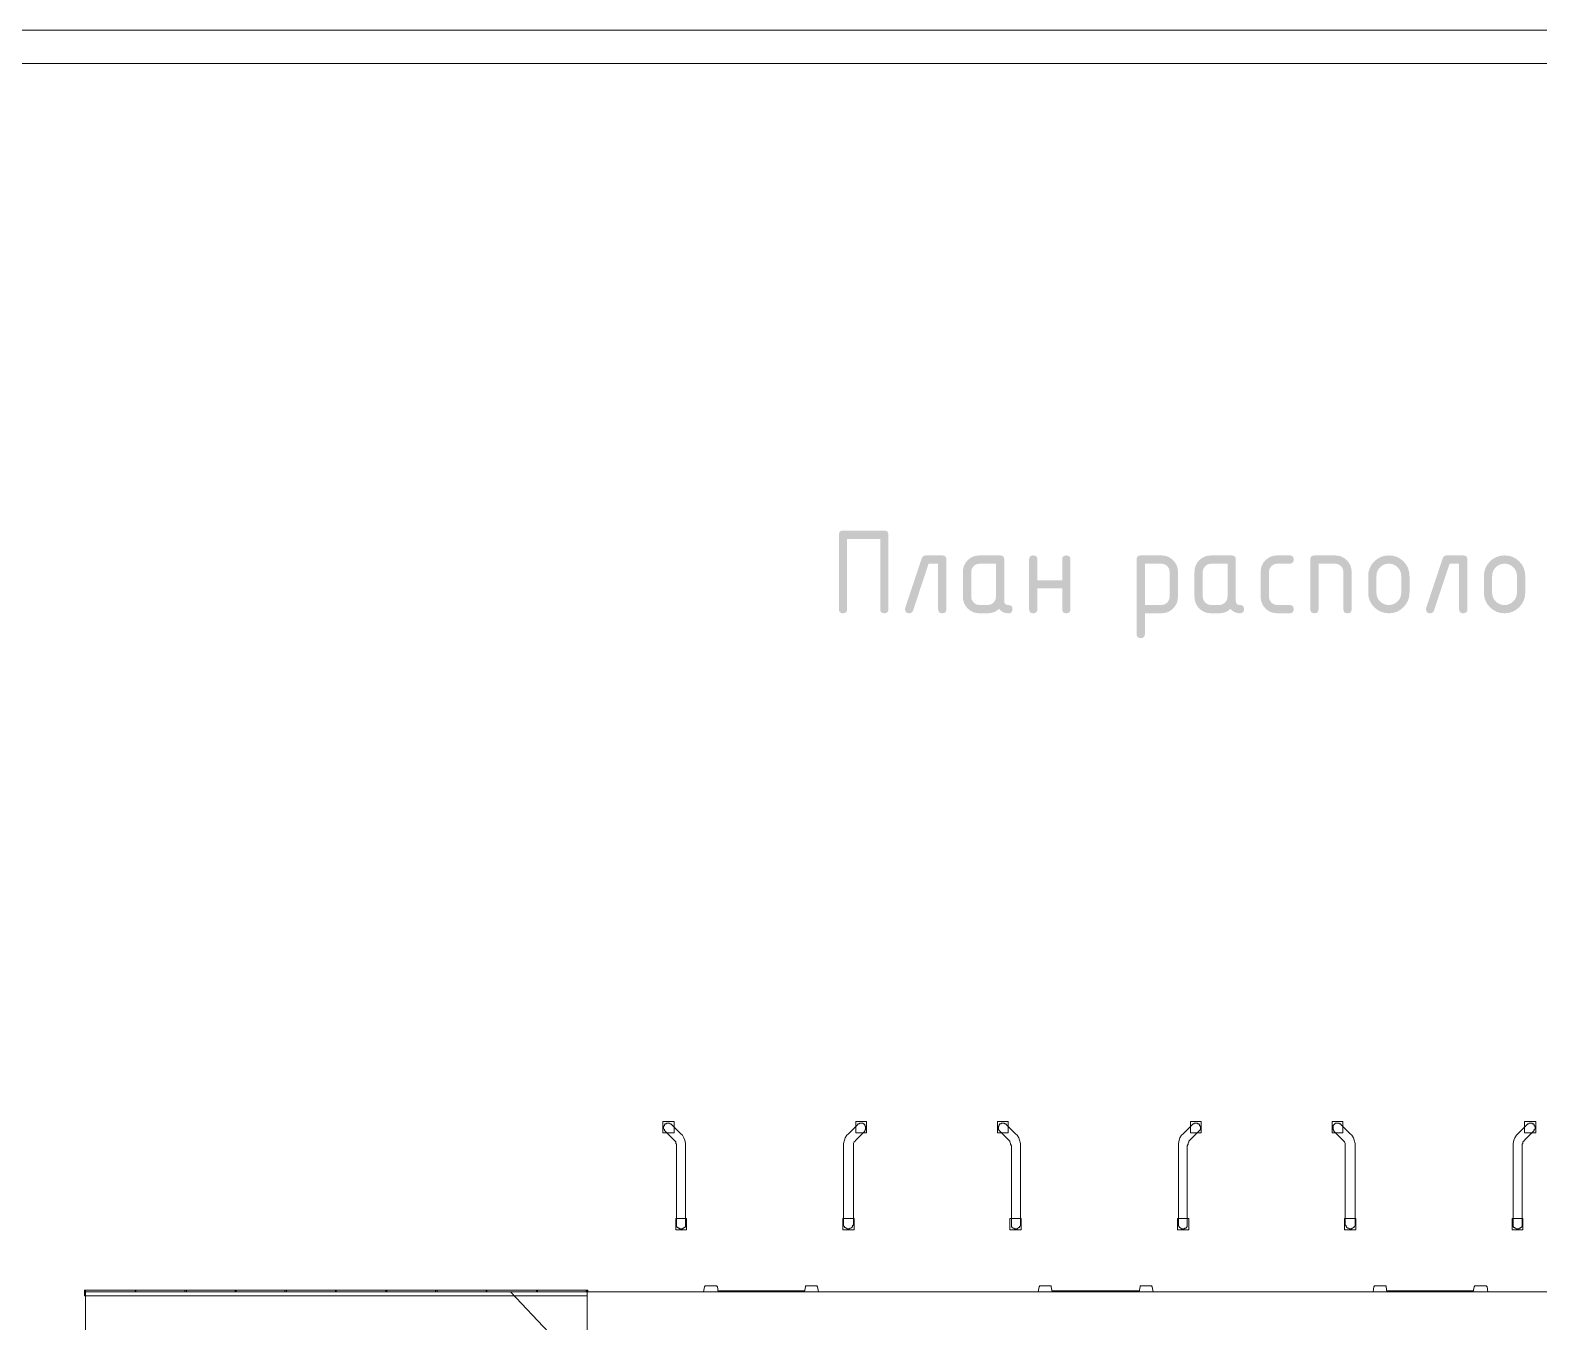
# Model space of a CAD drawing. Header units: millimetres. Extents: x 0 to 420, y 0 to 297.
# Drawn here: x 84.1 to 162.5, y 229.8 to 296.9 of the extents above; entities that cross this region are included whole.
import ezdxf

# ---------------------------------------------------------------- set-up
doc = ezdxf.new("R2010")
doc.units = ezdxf.units.MM

msp = doc.modelspace()

# ---------------------------------------------------------------- hatches: boundary and pattern name
for points in [[(126.332039, 270.912607), (128.481227, 270.912607), (128.574959, 270.899171), (128.641975, 270.858863), (128.682222, 270.791684), (128.69565, 270.697633), (128.69565, 266.830306), (128.682222, 266.736255), (128.641975, 266.669076), (128.574959, 266.628768), (128.481227, 266.615332), (128.387176, 266.628768), (128.319996, 266.669076), (128.279689, 266.736255), (128.266253, 266.830306), (128.266253, 270.48321), (126.547012, 270.48321), (126.547012, 266.830306), (126.533577, 266.736255), (126.493269, 266.669076), (126.42609, 266.628768), (126.332039, 266.615332), (126.238074, 266.628768), (126.171084, 266.669076), (126.130966, 266.736255), (126.117616, 266.830306), (126.117616, 270.697633), (126.130966, 270.791684), (126.171084, 270.858863), (126.238074, 270.899171)], [(130.632605, 269.623314), (131.491949, 269.623314), (131.586, 269.609887), (131.65318, 269.569639), (131.693487, 269.502624), (131.706923, 269.408891), (131.706923, 266.830306), (131.693487, 266.736255), (131.65318, 266.669076), (131.586, 266.628768), (131.491949, 266.615332), (131.397898, 266.628768), (131.330719, 266.669076), (131.290411, 266.736255), (131.276975, 266.830306), (131.276975, 269.193917), (130.785291, 269.193917), (129.975005, 266.761956), (129.943784, 266.697653), (129.899695, 266.65185), (129.842687, 266.624445), (129.772709, 266.615332), (129.678744, 266.628975), (129.611754, 266.669903), (129.571636, 266.738115), (129.558286, 266.833614), (129.567657, 266.898657), (130.417631, 269.447476), (130.452771, 269.52425), (130.500313, 269.579217), (130.560258, 269.612273)], [(136.435606, 267.904625), (136.435606, 266.830306), (136.42217, 266.736255), (136.381862, 266.669076), (136.314683, 266.628768), (136.220632, 266.615332), (136.126667, 266.628768), (136.059677, 266.669076), (136.019559, 266.736255), (136.006209, 266.830306), (136.006209, 269.408891), (136.019559, 269.502624), (136.059677, 269.569639), (136.126667, 269.609887), (136.220632, 269.623314), (136.314683, 269.609887), (136.381862, 269.569639), (136.42217, 269.502624), (136.435606, 269.408891), (136.435606, 268.334573), (137.724898, 268.334573), (137.724898, 269.408891), (137.738334, 269.502624), (137.778642, 269.569639), (137.845821, 269.609887), (137.939872, 269.623314), (138.033923, 269.609887), (138.101102, 269.569639), (138.14141, 269.502624), (138.154846, 269.408891), (138.154846, 266.830306), (138.14141, 266.736255), (138.101102, 266.669076), (138.033923, 266.628768), (137.939872, 266.615332), (137.845821, 266.628768), (137.778642, 266.669076), (137.738334, 266.736255), (137.724898, 266.830306), (137.724898, 267.904625)], [(148.471283, 268.763969), (148.471283, 267.474677), (148.502841, 267.310966), (148.598063, 267.17206), (148.737452, 267.076837), (148.901231, 267.04528), (149.545602, 267.04528), (149.639653, 267.031844), (149.706833, 266.991537), (149.74714, 266.924357), (149.760576, 266.830306), (149.74714, 266.736255), (149.706833, 266.669076), (149.639653, 266.628768), (149.545602, 266.615332), (148.901231, 266.615332), (148.72728, 266.630852), (148.567539, 266.677482), (148.421958, 266.755324), (148.290485, 266.864482), (148.181646, 266.995946), (148.103967, 267.141467), (148.057398, 267.301044), (148.041887, 267.474677), (148.041887, 268.763969), (148.057398, 268.937602), (148.103967, 269.097179), (148.181646, 269.2427), (148.290485, 269.374165), (148.421958, 269.48309), (148.567539, 269.560958), (148.72728, 269.607716), (148.901231, 269.623314), (149.545602, 269.623314), (149.639653, 269.609887), (149.706833, 269.569639), (149.74714, 269.502624), (149.760576, 269.408891), (149.74714, 269.31484), (149.706833, 269.247661), (149.639653, 269.207353), (149.545602, 269.193917), (148.901231, 269.193917), (148.735385, 269.162498), (148.596409, 269.06824), (148.502427, 268.929334)], [(150.622389, 266.830306), (150.622389, 269.408891), (150.635739, 269.502624), (150.675857, 269.569639), (150.742847, 269.609887), (150.836812, 269.623314), (151.911682, 269.623314), (152.083661, 269.607613), (152.242411, 269.560544), (152.387932, 269.48216), (152.520224, 269.372511), (152.629872, 269.240529), (152.708257, 269.095112), (152.755326, 268.936259), (152.771027, 268.763969), (152.771027, 266.830306), (152.757591, 266.736255), (152.717283, 266.669076), (152.650104, 266.628768), (152.556053, 266.615332), (152.462002, 266.628768), (152.394822, 266.669076), (152.354515, 266.736255), (152.341079, 266.830306), (152.341079, 268.763969), (152.310073, 268.931401), (152.217055, 269.069894), (152.078838, 269.162911), (151.911682, 269.193917), (151.051786, 269.193917), (151.051786, 266.830306), (151.03835, 266.736255), (150.998043, 266.669076), (150.930863, 266.628768), (150.836812, 266.615332), (150.742847, 266.628768), (150.675857, 266.669076), (150.635739, 266.736255)], [(157.711213, 269.623314), (158.570558, 269.623314), (158.664609, 269.609887), (158.731788, 269.569639), (158.772096, 269.502624), (158.785532, 269.408891), (158.785532, 266.830306), (158.772096, 266.736255), (158.731788, 266.669076), (158.664609, 266.628768), (158.570558, 266.615332), (158.476507, 266.628768), (158.409327, 266.669076), (158.36902, 266.736255), (158.355584, 266.830306), (158.355584, 269.193917), (157.8639, 269.193917), (157.053613, 266.761956), (157.022392, 266.697653), (156.978303, 266.65185), (156.921296, 266.624445), (156.851317, 266.615332), (156.757352, 266.628975), (156.690362, 266.669903), (156.650244, 266.738115), (156.636894, 266.833614), (156.646265, 266.898657), (157.496239, 269.447476), (157.531379, 269.52425), (157.578921, 269.579217), (157.638866, 269.612273)]]:
    msp.add_hatch(color=7).paths.add_polyline_path(points, flags=0)
h = msp.add_hatch(color=7)
h.paths.add_polyline_path([(134.284228, 269.193917), (133.424883, 269.193917), (133.259036, 269.162498), (133.120061, 269.06824), (133.026079, 268.929334), (132.994935, 268.763969), (132.994935, 267.474677), (133.026492, 267.310966), (133.121715, 267.17206), (133.261103, 267.076837), (133.424883, 267.04528), (133.854831, 267.04528), (134.01992, 267.076424), (134.158551, 267.170406), (134.252809, 267.308899), (134.284228, 267.474677)], flags=0)
h.paths.add_polyline_path([(135.143572, 266.830306), (135.130145, 266.736255), (135.089898, 266.669076), (135.022882, 266.628768), (134.92915, 266.615332), (134.785894, 266.629509), (134.656229, 266.672107), (134.540104, 266.743231), (134.437466, 266.842984), (134.31178, 266.743231), (134.172813, 266.672107), (134.020514, 266.629509), (133.854831, 266.615332), (133.424883, 266.615332), (133.250932, 266.630852), (133.091191, 266.677482), (132.94561, 266.755324), (132.814137, 266.864482), (132.705297, 266.995946), (132.627619, 267.141467), (132.58105, 267.301044), (132.565539, 267.474677), (132.565539, 268.763969), (132.58105, 268.937602), (132.627619, 269.097179), (132.705297, 269.2427), (132.814137, 269.374165), (132.94561, 269.48309), (133.091191, 269.560958), (133.250932, 269.607716), (133.424883, 269.623314), (134.499202, 269.623314), (134.593253, 269.609887), (134.660432, 269.569639), (134.70074, 269.502624), (134.714176, 269.408891), (134.714176, 267.259703), (134.727525, 267.165738), (134.767644, 267.098748), (134.834633, 267.05863), (134.928598, 267.04528), (135.02265, 267.031844), (135.089829, 266.991537), (135.130137, 266.924357)], flags=0)
h = msp.add_hatch(color=7)
h.paths.add_polyline_path([(141.593964, 269.408891), (141.607314, 269.502624), (141.647432, 269.569639), (141.714422, 269.609887), (141.808387, 269.623314), (142.883257, 269.623314), (143.056579, 269.607716), (143.216053, 269.560958), (143.361677, 269.48309), (143.493452, 269.374165), (143.602377, 269.2427), (143.680245, 269.097179), (143.727003, 268.937602), (143.742601, 268.763969), (143.742601, 267.474677), (143.727003, 267.302388), (143.680245, 267.143534), (143.602377, 266.998117), (143.493452, 266.866135), (143.361677, 266.756254), (143.216053, 266.677895), (143.056579, 266.630956), (142.883257, 266.615332), (142.023361, 266.615332), (142.023361, 265.541014), (142.009925, 265.446963), (141.969617, 265.379783), (141.902438, 265.339476), (141.808387, 265.32604), (141.714422, 265.339476), (141.647432, 265.379783), (141.607314, 265.446963), (141.593964, 265.541014)], flags=0)
h.paths.add_polyline_path([(142.023361, 269.193917), (142.023361, 267.04528), (142.883257, 267.04528), (143.048346, 267.076424), (143.186976, 267.170406), (143.281234, 267.308899), (143.312653, 267.474677), (143.312653, 268.763969), (143.281647, 268.931401), (143.18863, 269.069894), (143.050413, 269.162911), (142.883257, 269.193917)], flags=0)
h = msp.add_hatch(color=7)
h.paths.add_polyline_path([(146.319906, 269.193917), (145.460561, 269.193917), (145.294714, 269.162498), (145.155739, 269.06824), (145.061757, 268.929334), (145.030613, 268.763969), (145.030613, 267.474677), (145.06217, 267.310966), (145.157393, 267.17206), (145.296781, 267.076837), (145.460561, 267.04528), (145.890509, 267.04528), (146.055598, 267.076424), (146.194229, 267.170406), (146.288486, 267.308899), (146.319906, 267.474677)], flags=0)
h.paths.add_polyline_path([(147.17925, 266.830306), (147.165823, 266.736255), (147.125576, 266.669076), (147.05856, 266.628768), (146.964828, 266.615332), (146.821572, 266.629509), (146.691907, 266.672107), (146.575782, 266.743231), (146.473144, 266.842984), (146.347458, 266.743231), (146.208491, 266.672107), (146.056192, 266.629509), (145.890509, 266.615332), (145.460561, 266.615332), (145.28661, 266.630852), (145.126869, 266.677482), (144.981288, 266.755324), (144.849815, 266.864482), (144.740975, 266.995946), (144.663297, 267.141467), (144.616728, 267.301044), (144.601217, 267.474677), (144.601217, 268.763969), (144.616728, 268.937602), (144.663297, 269.097179), (144.740975, 269.2427), (144.849815, 269.374165), (144.981288, 269.48309), (145.126869, 269.560958), (145.28661, 269.607716), (145.460561, 269.623314), (146.53488, 269.623314), (146.628931, 269.609887), (146.69611, 269.569639), (146.736418, 269.502624), (146.749854, 269.408891), (146.749854, 267.259703), (146.763203, 267.165738), (146.803322, 267.098748), (146.870311, 267.05863), (146.964276, 267.04528), (147.058328, 267.031844), (147.125507, 266.991537), (147.165814, 266.924357)], flags=0)
h = msp.add_hatch(color=7)
h.paths.add_polyline_path([(153.629642, 267.689651), (153.629642, 268.548995), (153.649279, 268.763651), (153.70819, 268.961925), (153.806375, 269.143765), (153.943835, 269.309121), (154.109113, 269.446581), (154.290825, 269.544766), (154.489073, 269.603677), (154.703961, 269.623314), (154.921303, 269.603884), (155.121024, 269.545593), (155.303071, 269.448441), (155.467394, 269.312429), (155.603406, 269.148106), (155.700558, 268.966059), (155.758849, 268.766338), (155.778279, 268.548995), (155.778279, 267.689651), (155.758642, 267.474763), (155.699731, 267.276515), (155.601546, 267.094803), (155.464086, 266.929525), (155.29873, 266.792066), (155.11689, 266.69388), (154.918616, 266.634969), (154.703961, 266.615332), (154.489073, 266.634969), (154.290825, 266.69388), (154.109113, 266.792066), (153.943835, 266.929525), (153.806375, 267.094803), (153.70819, 267.276515), (153.649279, 267.474763)], flags=0)
h.paths.add_polyline_path([(155.348331, 267.689651), (155.348331, 268.548995), (155.336463, 268.677661), (155.300927, 268.79656), (155.241826, 268.90564), (155.159264, 269.00485), (155.060063, 269.087412), (154.951043, 269.146513), (154.832308, 269.182049), (154.703961, 269.193917), (154.574976, 269.182049), (154.455914, 269.146513), (154.346773, 269.087412), (154.247554, 269.00485), (154.165079, 268.90564), (154.106168, 268.79656), (154.070821, 268.677661), (154.059039, 268.548995), (154.059039, 267.689651), (154.070718, 267.559642), (154.105754, 267.440019), (154.164149, 267.330836), (154.245901, 267.232142), (154.344603, 267.15039), (154.453847, 267.091996), (154.573633, 267.056959), (154.703961, 267.04528), (154.832308, 267.057062), (154.951043, 267.092409), (155.060063, 267.15132), (155.159264, 267.233796), (155.241826, 267.333006), (155.300927, 267.442086), (155.336463, 267.560985)], flags=0)
h = msp.add_hatch(color=7)
h.paths.add_polyline_path([(159.644147, 267.689651), (159.644147, 268.548995), (159.663784, 268.763651), (159.722695, 268.961925), (159.82088, 269.143765), (159.95834, 269.309121), (160.123618, 269.446581), (160.30533, 269.544766), (160.503578, 269.603677), (160.718466, 269.623314), (160.935808, 269.603884), (161.135529, 269.545593), (161.317576, 269.448441), (161.481899, 269.312429), (161.617911, 269.148106), (161.715063, 268.966059), (161.773354, 268.766338), (161.792784, 268.548995), (161.792784, 267.689651), (161.773147, 267.474763), (161.714236, 267.276515), (161.616051, 267.094803), (161.478591, 266.929525), (161.313235, 266.792066), (161.131395, 266.69388), (160.933121, 266.634969), (160.718466, 266.615332), (160.503578, 266.634969), (160.30533, 266.69388), (160.123618, 266.792066), (159.95834, 266.929525), (159.82088, 267.094803), (159.722695, 267.276515), (159.663784, 267.474763)], flags=0)
h.paths.add_polyline_path([(161.362836, 267.689651), (161.362836, 268.548995), (161.350968, 268.677661), (161.315432, 268.79656), (161.256331, 268.90564), (161.173769, 269.00485), (161.074568, 269.087412), (160.965548, 269.146513), (160.846813, 269.182049), (160.718466, 269.193917), (160.589481, 269.182049), (160.470419, 269.146513), (160.361278, 269.087412), (160.262059, 269.00485), (160.179584, 268.90564), (160.120673, 268.79656), (160.085326, 268.677661), (160.073544, 268.548995), (160.073544, 267.689651), (160.085223, 267.559642), (160.120259, 267.440019), (160.178654, 267.330836), (160.260406, 267.232142), (160.359108, 267.15039), (160.468352, 267.091996), (160.588138, 267.056959), (160.718466, 267.04528), (160.846813, 267.057062), (160.965548, 267.092409), (161.074568, 267.15132), (161.173769, 267.233796), (161.256331, 267.333006), (161.315432, 267.442086), (161.350968, 267.560985)], flags=0)
h = msp.add_hatch(color=252)
h.paths.add_polyline_path([(124.333, 231.394), (119.845667, 231.394), (124.333, 231.351667)], flags=0)
h.paths.add_polyline_path([(119.845667, 231.394), (124.333, 231.351667), (119.845667, 231.351667)], flags=0)
h = msp.add_hatch(color=252)
h.paths.add_polyline_path([(141.732, 231.394), (137.202333, 231.394), (141.732, 231.351667)], flags=0)
h.paths.add_polyline_path([(137.202333, 231.394), (141.732, 231.351667), (137.202333, 231.351667)], flags=0)
h = msp.add_hatch(color=252)
h.paths.add_polyline_path([(159.088667, 231.394), (154.601333, 231.394), (159.088667, 231.351667)], flags=0)
h.paths.add_polyline_path([(154.601333, 231.394), (159.088667, 231.351667), (154.601333, 231.351667)], flags=0)

# ---------------------------------------------------------------- linework, layer by layer
at = {"color": 7, "lineweight": 0}
for points in [[(0.211668, 0), (420.073667, 0), (420.073667, 296.925999), (0.211668, 296.925999)], [(7.239002, 1.735667), (418.338, 1.735667), (418.338, 295.190332), (7.239002, 295.190332)], [(117.559667, 239.606667), (117.559667, 240.199333), (116.967, 240.199333), (116.967, 239.606667)], [(118.152333, 234.865333), (118.152333, 238.929333), (118.152333, 239.056333), (118.11, 239.225667), (118.067667, 239.352667), (117.983, 239.479667), (117.898333, 239.564333), (117.432667, 240.03), (117.390333, 240.072333), (117.348, 240.072333), (117.305667, 240.114667), (117.263333, 240.114667), (117.221, 240.114667), (117.178667, 240.114667), (117.136333, 240.072333), (117.094, 240.072333), (117.051667, 240.03), (117.051667, 239.987667), (117.009333, 239.945333), (117.009333, 239.903), (117.009333, 239.860667), (117.009333, 239.818333), (117.051667, 239.776), (117.051667, 239.733667), (117.094, 239.691333), (117.559667, 239.225667), (117.602, 239.183333), (117.644333, 239.141), (117.644333, 239.056333), (117.686667, 239.014), (117.686667, 238.929333), (117.686667, 234.865333), (117.686667, 234.823), (117.686667, 234.780667), (117.686667, 234.738333), (117.729, 234.696), (117.771333, 234.696), (117.771333, 234.653667), (117.813667, 234.653667), (117.856, 234.611333), (117.898333, 234.611333), (117.940667, 234.611333), (117.983, 234.611333), (118.025333, 234.653667), (118.067667, 234.653667), (118.067667, 234.696), (118.11, 234.696), (118.152333, 234.738333), (118.152333, 234.780667), (118.152333, 234.823)], [(126.365, 234.865333), (126.365, 238.929333), (126.365, 239.056333), (126.407333, 239.225667), (126.449667, 239.352667), (126.534333, 239.479667), (126.619, 239.564333), (127.084667, 240.03), (127.127, 240.072333), (127.169333, 240.072333), (127.211667, 240.114667), (127.254, 240.114667), (127.296333, 240.114667), (127.338667, 240.114667), (127.381, 240.114667), (127.381, 240.072333), (127.423333, 240.072333), (127.465667, 240.03), (127.465667, 239.987667), (127.508, 239.945333), (127.508, 239.903), (127.508, 239.860667), (127.508, 239.818333), (127.508, 239.776), (127.465667, 239.733667), (127.465667, 239.691333), (127, 239.225667), (126.957667, 239.183333), (126.915333, 239.141), (126.873, 239.056333), (126.873, 239.014), (126.873, 238.929333), (126.873, 234.865333), (126.873, 234.823), (126.830667, 234.780667), (126.830667, 234.738333), (126.788333, 234.696), (126.746, 234.653667), (126.703667, 234.653667), (126.661333, 234.611333), (126.619, 234.611333), (126.576667, 234.611333), (126.534333, 234.611333), (126.534333, 234.653667), (126.492, 234.653667), (126.449667, 234.696), (126.407333, 234.696), (126.407333, 234.738333), (126.365, 234.780667), (126.365, 234.823)], [(127, 239.606667), (127, 240.199333), (127.550333, 240.199333), (127.550333, 239.606667)], [(134.916333, 239.606667), (134.916333, 240.199333), (134.366, 240.199333), (134.366, 239.606667)], [(135.551333, 234.865333), (135.551333, 238.929333), (135.551333, 239.056333), (135.509, 239.225667), (135.466667, 239.352667), (135.382, 239.479667), (135.297333, 239.564333), (134.831667, 240.03), (134.789333, 240.072333), (134.747, 240.072333), (134.704667, 240.114667), (134.662333, 240.114667), (134.62, 240.114667), (134.577667, 240.114667), (134.535333, 240.072333), (134.493, 240.072333), (134.450667, 240.03), (134.450667, 239.987667), (134.408333, 239.945333), (134.408333, 239.903), (134.408333, 239.860667), (134.408333, 239.818333), (134.408333, 239.776), (134.450667, 239.733667), (134.493, 239.691333), (134.958667, 239.225667), (135.001, 239.183333), (135.001, 239.141), (135.043333, 239.056333), (135.043333, 239.014), (135.085667, 238.929333), (135.085667, 234.865333), (135.085667, 234.823), (135.085667, 234.780667), (135.085667, 234.738333), (135.128, 234.696), (135.170333, 234.653667), (135.212667, 234.653667), (135.255, 234.611333), (135.297333, 234.611333), (135.339667, 234.611333), (135.382, 234.611333), (135.424333, 234.653667), (135.466667, 234.696), (135.509, 234.696), (135.509, 234.738333), (135.551333, 234.780667), (135.551333, 234.823)], [(143.764, 234.865333), (143.764, 238.929333), (143.764, 239.056333), (143.806333, 239.225667), (143.848667, 239.352667), (143.933333, 239.479667), (144.018, 239.564333), (144.483667, 240.03), (144.526, 240.072333), (144.568333, 240.072333), (144.610667, 240.114667), (144.653, 240.114667), (144.695333, 240.114667), (144.737667, 240.114667), (144.78, 240.072333), (144.822333, 240.072333), (144.864667, 240.03), (144.864667, 239.987667), (144.907, 239.945333), (144.907, 239.903), (144.907, 239.860667), (144.907, 239.818333), (144.907, 239.776), (144.864667, 239.733667), (144.822333, 239.691333), (144.356667, 239.225667), (144.314333, 239.183333), (144.314333, 239.141), (144.272, 239.056333), (144.272, 239.014), (144.229667, 238.929333), (144.229667, 234.865333), (144.229667, 234.823), (144.229667, 234.780667), (144.229667, 234.738333), (144.187333, 234.696), (144.145, 234.653667), (144.102667, 234.653667), (144.060333, 234.611333), (144.018, 234.611333), (143.975667, 234.611333), (143.933333, 234.611333), (143.891, 234.653667), (143.848667, 234.696), (143.806333, 234.696), (143.806333, 234.738333), (143.764, 234.780667), (143.764, 234.823)], [(144.399, 239.606667), (144.399, 240.199333), (144.949333, 240.199333), (144.949333, 239.606667)], [(152.315333, 239.606667), (152.315333, 240.199333), (151.765, 240.199333), (151.765, 239.606667)], [(152.950333, 234.865333), (152.950333, 238.929333), (152.950333, 239.056333), (152.908, 239.225667), (152.865667, 239.352667), (152.781, 239.479667), (152.696333, 239.564333), (152.230667, 240.03), (152.188333, 240.072333), (152.146, 240.072333), (152.103667, 240.114667), (152.061333, 240.114667), (152.019, 240.114667), (151.976667, 240.114667), (151.934333, 240.114667), (151.892, 240.072333), (151.849667, 240.03), (151.807333, 239.987667), (151.807333, 239.945333), (151.807333, 239.903), (151.807333, 239.860667), (151.807333, 239.818333), (151.807333, 239.776), (151.849667, 239.733667), (151.849667, 239.691333), (152.315333, 239.225667), (152.357667, 239.183333), (152.4, 239.141), (152.442333, 239.056333), (152.442333, 239.014), (152.442333, 238.929333), (152.442333, 234.865333), (152.442333, 234.823), (152.484667, 234.780667), (152.484667, 234.738333), (152.527, 234.696), (152.569333, 234.653667), (152.611667, 234.653667), (152.654, 234.611333), (152.696333, 234.611333), (152.738667, 234.611333), (152.781, 234.611333), (152.781, 234.653667), (152.823333, 234.653667), (152.865667, 234.696), (152.908, 234.696), (152.908, 234.738333), (152.950333, 234.780667), (152.950333, 234.823)], [(161.163, 234.865333), (161.163, 238.929333), (161.163, 239.056333), (161.205333, 239.225667), (161.247667, 239.352667), (161.332333, 239.479667), (161.417, 239.564333), (161.882667, 240.03), (161.925, 240.072333), (161.967333, 240.072333), (162.009667, 240.114667), (162.052, 240.114667), (162.094333, 240.114667), (162.136667, 240.114667), (162.179, 240.072333), (162.221333, 240.072333), (162.263667, 240.03), (162.263667, 239.987667), (162.306, 239.945333), (162.306, 239.903), (162.306, 239.860667), (162.306, 239.818333), (162.263667, 239.776), (162.263667, 239.733667), (162.221333, 239.691333), (161.755667, 239.225667), (161.713333, 239.183333), (161.671, 239.141), (161.671, 239.056333), (161.628667, 239.014), (161.628667, 238.929333), (161.628667, 234.865333), (161.628667, 234.823), (161.628667, 234.780667), (161.628667, 234.738333), (161.586333, 234.696), (161.544, 234.696), (161.544, 234.653667), (161.501667, 234.653667), (161.459333, 234.611333), (161.417, 234.611333), (161.374667, 234.611333), (161.332333, 234.611333), (161.29, 234.653667), (161.247667, 234.653667), (161.247667, 234.696), (161.205333, 234.696), (161.163, 234.738333), (161.163, 234.780667), (161.163, 234.823)], [(161.755667, 239.606667), (161.755667, 240.199333), (162.348333, 240.199333), (162.348333, 239.606667)], [(118.194667, 234.569), (118.194667, 235.161667), (117.644333, 235.161667), (117.644333, 234.569)], [(126.322667, 234.569), (126.322667, 235.161667), (126.915333, 235.161667), (126.915333, 234.569)], [(135.593667, 234.569), (135.593667, 235.161667), (135.001, 235.161667), (135.001, 234.569)], [(143.721667, 234.569), (143.721667, 235.161667), (144.314333, 235.161667), (144.314333, 234.569)], [(152.992667, 234.569), (152.992667, 235.161667), (152.4, 235.161667), (152.4, 234.569)], [(161.120667, 234.569), (161.120667, 235.161667), (161.671, 235.161667), (161.671, 234.569)], [(86.952667, 231.436333), (86.910333, 231.436333), (86.910333, 231.394), (86.910333, 231.351667), (86.952667, 231.351667), (86.952667, 231.394)], [(113.03, 231.224667), (113.03, 231.351667), (86.910333, 231.351667), (86.910333, 231.14), (113.03, 231.14)], [(113.03, 231.351667), (86.952667, 231.351667), (86.952667, 231.436333), (113.03, 231.436333), (113.03, 231.351667), (86.952667, 231.351667), (86.952667, 231.436333), (113.03, 231.436333), (113.03, 231.351667), (86.952667, 231.351667), (86.952667, 231.436333), (113.03, 231.436333), (113.03, 231.351667), (86.952667, 231.351667), (86.952667, 231.436333), (113.03, 231.436333), (113.03, 231.351667), (113.03, 231.436333), (86.952667, 231.436333), (86.952667, 231.351667)], [(89.577333, 231.351667), (89.577333, 231.436333), (89.535, 231.436333), (89.535, 231.351667)], [(92.202, 231.351667), (92.202, 231.436333), (92.117333, 231.436333), (92.117333, 231.351667)], [(94.784333, 231.351667), (94.784333, 231.436333), (94.742, 231.436333), (94.742, 231.351667)], [(97.409, 231.351667), (97.409, 231.436333), (97.324333, 231.436333), (97.324333, 231.351667)], [(99.991333, 231.351667), (99.991333, 231.436333), (99.949, 231.436333), (99.949, 231.351667)], [(102.616, 231.351667), (102.616, 231.436333), (102.573667, 231.436333), (102.573667, 231.351667)], [(105.240667, 231.351667), (105.240667, 231.436333), (105.156, 231.436333), (105.156, 231.351667)], [(107.823, 231.351667), (107.823, 231.436333), (107.780667, 231.436333), (107.780667, 231.351667)], [(110.447667, 231.351667), (110.447667, 231.436333), (110.405333, 231.436333), (110.405333, 231.351667)], [(113.03, 231.436333), (112.987667, 231.436333), (112.987667, 231.394), (112.987667, 231.351667), (113.03, 231.351667), (113.072333, 231.351667), (113.072333, 231.394), (113.072333, 231.436333)], [(113.03, 231.351667), (374.65, 231.351667), (374.65, 222.715667), (113.03, 222.715667)], [(119.083667, 231.351667), (119.126, 231.605667), (119.168333, 231.648), (119.761, 231.648), (119.803333, 231.605667), (119.845667, 231.351667)], [(119.845667, 231.394), (120.396, 231.394)], [(120.396, 231.394), (120.988667, 231.394), (120.396, 231.394), (119.845667, 231.394)], [(119.845667, 231.394), (124.333, 231.394), (124.333, 231.351667), (119.845667, 231.351667)], [(120.988667, 231.394), (121.581333, 231.394), (120.988667, 231.394), (120.099667, 231.394), (120.988667, 231.394), (121.581333, 231.394), (120.988667, 231.394), (120.099667, 231.394)], [(121.581333, 231.394), (122.131667, 231.394), (121.581333, 231.394), (120.692333, 231.394)], [(122.131667, 231.394), (122.724333, 231.394), (122.131667, 231.394), (121.285, 231.394)], [(122.724333, 231.394), (123.317, 231.394), (122.724333, 231.394), (121.877667, 231.394)], [(123.317, 231.394), (123.867333, 231.394), (123.317, 231.394), (122.428, 231.394)], [(123.867333, 231.394), (124.333, 231.394), (123.867333, 231.394), (123.020667, 231.394)], [(124.333, 231.394), (124.163667, 231.394), (124.333, 231.394), (123.613333, 231.394)], [(125.052667, 231.351667), (125.010333, 231.605667), (124.968, 231.648), (124.375333, 231.648), (124.375333, 231.605667), (124.333, 231.351667)], [(136.482667, 231.351667), (136.525, 231.605667), (136.567333, 231.648), (137.16, 231.648), (137.16, 231.605667), (137.202333, 231.351667)], [(137.202333, 231.394), (137.795, 231.394)], [(137.795, 231.394), (138.387667, 231.394), (137.795, 231.394), (137.202333, 231.394)], [(137.202333, 231.394), (141.732, 231.394), (141.732, 231.351667), (137.202333, 231.351667)], [(138.387667, 231.394), (138.980333, 231.394), (138.387667, 231.394), (137.498667, 231.394), (138.387667, 231.394), (138.980333, 231.394), (138.387667, 231.394), (137.498667, 231.394)], [(138.980333, 231.394), (139.530667, 231.394), (138.980333, 231.394), (138.091333, 231.394)], [(139.530667, 231.394), (140.123333, 231.394), (139.530667, 231.394), (138.684, 231.394)], [(140.123333, 231.394), (140.716, 231.394), (140.123333, 231.394), (139.234333, 231.394)], [(140.716, 231.394), (141.266333, 231.394), (140.716, 231.394), (139.827, 231.394)], [(141.266333, 231.394), (141.732, 231.394), (141.266333, 231.394), (140.419667, 231.394)], [(141.732, 231.394), (141.562667, 231.394), (141.732, 231.394), (140.97, 231.394)], [(142.451667, 231.351667), (142.409333, 231.605667), (142.367, 231.648), (141.774333, 231.648), (141.774333, 231.605667), (141.732, 231.351667)], [(153.881667, 231.351667), (153.924, 231.605667), (153.966333, 231.648), (154.559, 231.648), (154.559, 231.605667), (154.601333, 231.351667)], [(154.601333, 231.394), (155.194, 231.394)], [(155.194, 231.394), (155.786667, 231.394), (155.194, 231.394), (154.601333, 231.394)], [(154.601333, 231.394), (159.088667, 231.394), (159.088667, 231.351667), (154.601333, 231.351667)], [(155.786667, 231.394), (156.337, 231.394), (155.786667, 231.394), (154.897667, 231.394), (155.786667, 231.394), (156.337, 231.394), (155.786667, 231.394), (154.897667, 231.394)], [(156.337, 231.394), (156.929667, 231.394), (156.337, 231.394), (155.490333, 231.394)], [(156.929667, 231.394), (157.522333, 231.394), (156.929667, 231.394), (156.040667, 231.394)], [(157.522333, 231.394), (158.072667, 231.394), (157.522333, 231.394), (156.633333, 231.394)], [(158.072667, 231.394), (158.665333, 231.394), (158.072667, 231.394), (157.226, 231.394)], [(158.665333, 231.394), (159.088667, 231.394), (158.665333, 231.394), (157.818667, 231.394)], [(159.088667, 231.394), (158.961667, 231.394), (159.088667, 231.394), (158.369, 231.394)], [(159.850667, 231.351667), (159.808333, 231.605667), (159.766, 231.648), (159.173333, 231.648), (159.131, 231.605667), (159.088667, 231.351667)]]:
    msp.add_lwpolyline(points, close=True, dxfattribs=at)
for points in [[(86.952667, 222.927333), (86.952667, 231.351667)], [(86.952667, 222.927333), (113.03, 222.927333), (113.03, 231.351667), (86.952667, 231.351667)], [(95.419333, 231.351667), (95.631, 231.351667)], [(104.097667, 231.351667), (104.309333, 231.351667)], [(113.03, 227.118333), (109.050667, 231.351667)], [(112.818333, 222.927333), (112.903, 222.927333), (113.03, 222.927333), (113.03, 227.118333), (113.03, 231.351667), (112.818333, 231.351667)]]:
    msp.add_lwpolyline(points, dxfattribs=at)
at = {"color": 252, "lineweight": 0}
for points in [[(124.333, 231.394), (119.845667, 231.394), (124.333, 231.351667)], [(119.845667, 231.394), (124.333, 231.351667), (119.845667, 231.351667)], [(141.732, 231.394), (137.202333, 231.394), (141.732, 231.351667)], [(137.202333, 231.394), (141.732, 231.351667), (137.202333, 231.351667)], [(159.088667, 231.394), (154.601333, 231.394), (159.088667, 231.351667)], [(154.601333, 231.394), (159.088667, 231.351667), (154.601333, 231.351667)]]:
    msp.add_lwpolyline(points, close=True, dxfattribs=at)

doc.saveas('drawing.dxf')
